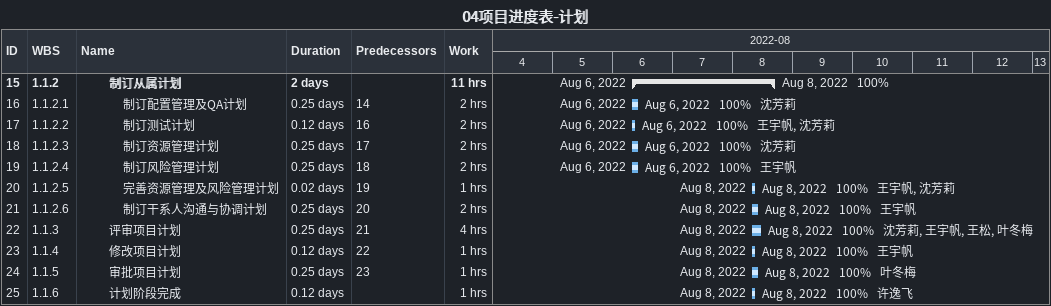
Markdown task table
04项目进度表-计划

| ID | WBS | Task | Duration | Start | Finish | Predecessors | Resources | % complete | Work (h) |
|---|---|---|---|---|---|---|---|---|---|
| 15 | 1.1.2 | **制订从属计划** | 2d | 2022-08-06 | 2022-08-08 |  |  | 100 | 11 |
| 16 | 1.1.2.1 | 制订配置管理及QA计划 | 0.25d | 2022-08-06 | 2022-08-06 | 14 | 沈芳莉 | 100 | 2 |
| 17 | 1.1.2.2 | 制订测试计划 | 0.12d | 2022-08-06 | 2022-08-06 | 16 | 王宇帆, 沈芳莉 | 100 | 2 |
| 18 | 1.1.2.3 | 制订资源管理计划 | 0.25d | 2022-08-06 | 2022-08-06 | 17 | 沈芳莉 | 100 | 2 |
| 19 | 1.1.2.4 | 制订风险管理计划 | 0.25d | 2022-08-06 | 2022-08-06 | 18 | 王宇帆 | 100 | 2 |
| 20 | 1.1.2.5 | 完善资源管理及风险管理计划 | 0.02d | 2022-08-08 | 2022-08-08 | 19 | 王宇帆, 沈芳莉 | 100 | 1 |
| 21 | 1.1.2.6 | 制订干系人沟通与协调计划 | 0.25d | 2022-08-08 | 2022-08-08 | 20 | 王宇帆 | 100 | 2 |
| 22 | 1.1.3 | 评审项目计划 | 0.25d | 2022-08-08 | 2022-08-08 | 21 | 沈芳莉, 王宇帆, 王松, 叶冬梅 | 100 | 4 |
| 23 | 1.1.4 | 修改项目计划 | 0.12d | 2022-08-08 | 2022-08-08 | 22 | 王宇帆 | 100 | 1 |
| 24 | 1.1.5 | 审批项目计划 | 0.25d | 2022-08-08 | 2022-08-08 | 23 | 叶冬梅 | 100 | 1 |
| 25 | 1.1.6 | 计划阶段完成 | 0.12d | 2022-08-08 | 2022-08-08 |  | 许逸飞 | 100 | 1 |
